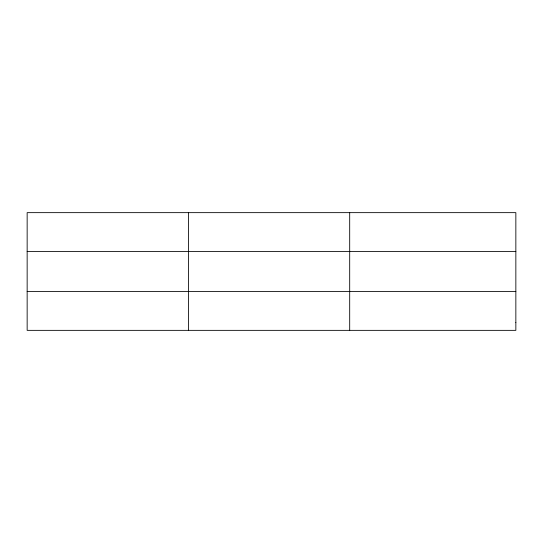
<?xml version="1.0" encoding="UTF-8"?>
<svg xmlns="http://www.w3.org/2000/svg" width="543" height="543" viewBox="0 0 543 543"><rect width="100%" height="100%" fill="white"/><g stroke="black" fill="none" stroke-linecap="round" stroke-linejoin="round"><path stroke-width="0.81" d="M188.421 330.354L188.421 212.646M349.692 330.354L349.692 212.646M27.15 251.49L515.85 251.49M27.15 291.51L515.85 291.51M515.85 322.583L515.85 330.354L27.15 330.354L27.15 212.646L515.85 212.646L515.85 322.583"/></g></svg>
